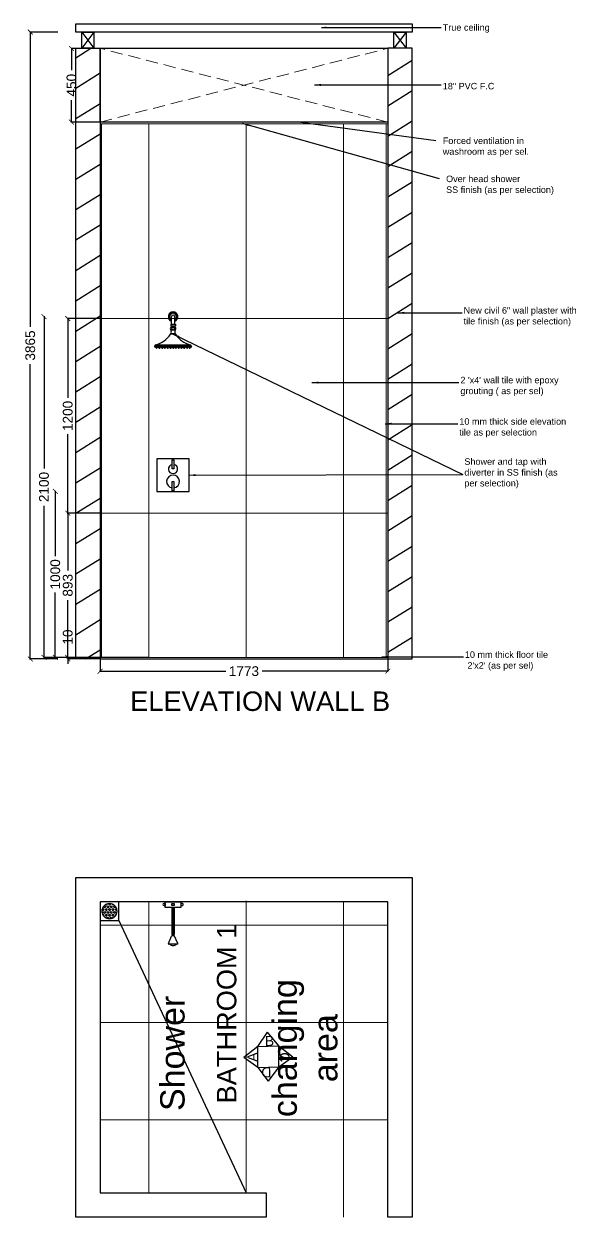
# Model space of a CAD drawing. Header units: millimetres. Extents: x 1464389 to 1998638, y -29162 to 256806.
# Drawn here: x 1956107 to 1959509, y 165681 to 173038 of the extents above; entities that cross this region are included whole.
import ezdxf

# ---------------------------------------------------------------- set-up
doc = ezdxf.new("R2010")
doc.units = ezdxf.units.MM
doc.header["$LTSCALE"] = 15
doc.header["$PDMODE"] = 35
doc.linetypes.add('DASHED2', pattern=[0.375, 0.25, -0.125])
doc.layers.get('0').update_dxf_attribs({"lineweight": 5})
for name, color, linetype in [('A-WALL', 5, 'Continuous'), ('L10 - Ledge Wall', 41, 'Continuous'), ('Layer 1', 7, 'Continuous'), ('LS_DR_Washbasin', 165, 'Continuous'), ('NEW WALL', 5, 'Continuous'), ('Text', 250, 'Continuous')]:
    doc.layers.add(name, color=color, linetype=linetype)
for name, color, linetype, lineweight in [('dimension', 1, 'Continuous', 25), ('false ceiling', 124, 'Continuous', 9), ('floor tiling line', 6, 'Continuous', 5), ('WALL TILE', 4, 'Continuous', 5)]:
    doc.layers.add(name, color=color, linetype=linetype, lineweight=lineweight)
doc.layers.add('Furnitures', color=7, linetype='Continuous', lineweight=25, true_color=0x753b00)
doc.styles.add('ARIAL', font='arial.ttf')
doc.dimstyles.new('SC-25', dxfattribs={"dimtxt": 60, "dimasz": 30, "dimexe": 0, "dimexo": 0, "dimgap": 25, "dimtad": 0, "dimdec": 0, "dimzin": 0, "dimdsep": 46, "dimtxsty": 'ARIAL', "dimblk": 'ARCHTICK', "dimcen": 0.09, "dimdle": 3, "dimclrd": 251, "dimclre": 251, "dimclrt": 1, "dimadec": 0, "dimazin": 0, "dimtfac": 1, "dimtdec": 0, "dimtofl": 0, "dimtmove": 0, "dimatfit": 2, "dimfxl": 100, "dimtolj": 1, "dimtzin": 0, "dimarcsym": 0})

# ---------------------------------------------------------------- blocks, each defined once
blk = doc.blocks.new('Z$W@#3D1C198D')
at = {"layer": 'LS_DR_Washbasin'}
for p, q in [((-15.17, 27.51), (-13.09, 22.61)), ((-14.98, 27.86), (-9.26, 27.86)), ((-9.03, 27.51), (-11.11, 22.61)), ((-11.27, 21.54), (-12.92, 21.54)), ((-12.92, 3.56), (-12.92, 21.54)), ((-12.1, 3.56), (-12.1, 21.54)), ((-11.27, 3.56), (-11.27, 21.54)), ((-12.1, 10.53), (-12.1, 12.42)), ((-17.33, 2.43), (-18.06, 2.43)), ((-18.06, 0.97), (-17.33, 0.97)), ((-17.33, 3.56), (-6.87, 3.56)), ((-17.33, -0.16), (-17.33, 3.56)), ((-17.33, 0.97), (-17.33, 2.43)), ((-12.83, 2.43), (-11.37, 2.43)), ((-12.83, 0.97), (-12.83, 2.43)), ((-11.37, 0.97), (-12.83, 0.97)), ((-11.37, 2.43), (-11.37, 0.97)), ((-6.87, 3.56), (-6.87, -0.16)), ((-6.87, 2.43), (-6.14, 2.43)), ((-6.87, 0.97), (-6.87, 2.43)), ((-6.14, 0.97), (-6.87, 0.97)), ((-6.87, -0.16), (-17.33, -0.16))]:
    blk.add_line(p, q, dxfattribs=at)
for centre, major_axis, start_param, end_param in [((-14.94, 27.61), (0.175, 0.175), 0.79391, 2.757406), ((-12.1, 25.79), (2.15, 2.15), 6.248859, 7.890647), ((-9.26, 27.61), (-0.175, 0.175), 3.526002, 5.489497), ((-12.33, 22.93), (0.583, 0.583), 2.757406, 3.935503), ((-12.1, 21.66), (-0.355, 0.355), 3.685936, 7.309861), ((-11.87, 22.93), (0.583, 0.583), 3.918701, 5.096798), ((-18.06, 1.7), (-0.516, 0.516), -0.785287, 2.356306), ((-6.14, 1.7), (-0.516, 0.516), 2.356306, 5.497898)]:
    blk.add_ellipse(centre, major_axis=major_axis, ratio=1, start_param=start_param, end_param=end_param, dxfattribs=at)
blk = doc.blocks.new('Z$W@#4FB1354E')
at = {"layer": 'LS_DR_Washbasin'}
h = blk.add_hatch(dxfattribs=at)
h.set_pattern_fill('HEX', color=256, scale=5, angle=360, style=0)
h.set_pattern_definition([(360, (3601.4866, -3857.5391), (7e-11, 1.08253175), [0.625, -1.25]), (120, (3601.4866, -3857.5391), (-0.9375, -0.54126588), [0.625, -1.25]), (60, (3602.1116, -3857.5391), (-0.9375, 0.54126588), [0.625, -1.25])])
edge = h.paths.add_edge_path()
edge.add_arc((-30.12, 10.96), 5, -90, 270, ccw=False)
for points in [[(-23.84, 4.68), (-36.34, 4.68), (-36.34, 17.18), (-23.84, 17.18)], [(-23.95, 4.79), (-36.23, 4.79), (-36.23, 17.06), (-23.95, 17.06)]]:
    blk.add_lwpolyline(points, close=True, dxfattribs=at)
blk.add_circle((-30.09, 10.93), 5, dxfattribs=at)
blk = doc.blocks.new('HINGE')
at = {"color": 159, "ltscale": 0.25, "true_color": 0x22346e}
for p, q in [((1597563.1, -297517.5), (1597638.1, -297617.5)), ((1597638.1, -297517.5), (1597563.1, -297617.5))]:
    blk.add_line(p, q, dxfattribs=at)
blk.add_lwpolyline([(1597638.1, -297517.5), (1597638.1, -297617.5), (1597563.1, -297617.5), (1597563.1, -297517.5), (1597638.1, -297517.5)], dxfattribs=at)
blk = doc.blocks.new('G')
at = {"layer": 'Furnitures', "ltscale": 0.25}
for p, q in [((2283255.4, -19916.7), (2283284.4, -19916.7)), ((2283255.4, -19916.7), (2283255.4, -19927.7)), ((2283255.4, -19927.7), (2283284.4, -19927.7)), ((2283284.4, -19935.2), (2283255.4, -19935.2)), ((2283259.4, -19916.7), (2283259.4, -19871.2)), ((2283259.4, -19916.7), (2283259.4, -19906.7)), ((2283265.8, -19927.7), (2283267.3, -19933.3)), ((2283267.3, -19933.3), (2283272.4, -19933.3)), ((2283273.9, -19927.7), (2283272.4, -19933.3)), ((2283280.4, -19916.7), (2283280.4, -19871.2)), ((2283280.4, -19916.7), (2283280.4, -19907.5)), ((2283284.4, -19916.7), (2283284.4, -19927.7)), ((2283285.3, -19978.2), (2283254.4, -19978.2)), ((2283283.3, -19976.2), (2283256.4, -19976.2)), ((2283256.4, -19976.2), (2283256.4, -19978.2)), ((2283282.4, -19953.2), (2283257.4, -19953.2)), ((2283257.4, -19953.2), (2283257.4, -19954.2)), ((2283282.4, -19954.2), (2283257.4, -19954.2)), ((2283282.4, -19953.2), (2283282.4, -19954.2)), ((2283283.3, -19976.2), (2283283.3, -19978.2)), ((2283154.9, -20057.1), (2283384.9, -20057.1)), ((2283158.5, -20051.1), (2283269.9, -20051.1)), ((2283161.4, -20057.1), (2283161.4, -20059.1)), ((2283161.4, -20059.1), (2283174.4, -20059.1)), ((2283163.2, -20044.1), (2283376.5, -20044.1)), ((2283164.9, -20065.1), (2283163.4, -20059.1)), ((2283167.9, -20065.1), (2283164.9, -20065.1)), ((2283167.9, -20065.1), (2283170.9, -20065.1)), ((2283170.9, -20065.1), (2283172.3, -20059.1)), ((2283174.4, -20057.1), (2283174.4, -20059.1)), ((2283178.4, -20057.1), (2283178.4, -20059.1)), ((2283178.4, -20059.1), (2283191.4, -20059.1)), ((2283181.9, -20065.1), (2283180.4, -20059.1)), ((2283184.9, -20065.1), (2283181.9, -20065.1)), ((2283184.9, -20065.1), (2283187.9, -20065.1)), ((2283187.9, -20065.1), (2283189.3, -20059.1)), ((2283191.4, -20057.1), (2283191.4, -20059.1)), ((2283195.4, -20057.1), (2283195.4, -20059.1)), ((2283195.4, -20059.1), (2283208.4, -20059.1)), ((2283198.9, -20065.1), (2283197.4, -20059.1)), ((2283201.9, -20065.1), (2283198.9, -20065.1)), ((2283201.9, -20065.1), (2283204.9, -20065.1)), ((2283204.9, -20065.1), (2283206.3, -20059.1)), ((2283208.4, -20057.1), (2283208.4, -20059.1)), ((2283212.4, -20057.1), (2283212.4, -20059.1)), ((2283212.4, -20059.1), (2283225.4, -20059.1)), ((2283215.9, -20065.1), (2283214.4, -20059.1)), ((2283218.9, -20065.1), (2283215.9, -20065.1)), ((2283218.9, -20065.1), (2283221.9, -20065.1)), ((2283221.9, -20065.1), (2283223.3, -20059.1)), ((2283225.4, -20057.1), (2283225.4, -20059.1)), ((2283229.4, -20057.1), (2283229.4, -20059.1)), ((2283229.4, -20059.1), (2283242.4, -20059.1)), ((2283232.9, -20065.1), (2283231.4, -20059.1)), ((2283235.9, -20065.1), (2283232.9, -20065.1)), ((2283235.9, -20065.1), (2283238.9, -20065.1)), ((2283238.9, -20065.1), (2283240.3, -20059.1)), ((2283242.4, -20057.1), (2283242.4, -20059.1)), ((2283246.4, -20057.1), (2283246.4, -20059.1)), ((2283246.4, -20059.1), (2283259.4, -20059.1)), ((2283249.9, -20065.1), (2283248.4, -20059.1)), ((2283252.9, -20065.1), (2283249.9, -20065.1)), ((2283252.9, -20065.1), (2283255.9, -20065.1)), ((2283255.9, -20065.1), (2283257.3, -20059.1)), ((2283259.4, -20057.1), (2283259.4, -20059.1)), ((2283263.4, -20057.1), (2283263.4, -20059.1)), ((2283263.4, -20059.1), (2283276.4, -20059.1)), ((2283266.9, -20065.1), (2283265.4, -20059.1)), ((2283269.9, -20065.1), (2283266.9, -20065.1)), ((2283381.2, -20051.1), (2283269.9, -20051.1)), ((2283269.9, -20065.1), (2283272.9, -20065.1)), ((2283272.9, -20065.1), (2283274.3, -20059.1)), ((2283276.4, -20057.1), (2283276.4, -20059.1)), ((2283280.4, -20057.1), (2283280.4, -20059.1)), ((2283293.4, -20059.1), (2283280.4, -20059.1)), ((2283283.9, -20065.1), (2283282.4, -20059.1)), ((2283286.9, -20065.1), (2283283.9, -20065.1)), ((2283286.9, -20065.1), (2283289.9, -20065.1)), ((2283289.9, -20065.1), (2283291.3, -20059.1)), ((2283293.4, -20057.1), (2283293.4, -20059.1)), ((2283297.4, -20057.1), (2283297.4, -20059.1)), ((2283310.4, -20059.1), (2283297.4, -20059.1)), ((2283300.9, -20065.1), (2283299.4, -20059.1)), ((2283303.9, -20065.1), (2283300.9, -20065.1)), ((2283303.9, -20065.1), (2283306.9, -20065.1)), ((2283306.9, -20065.1), (2283308.3, -20059.1)), ((2283310.4, -20057.1), (2283310.4, -20059.1)), ((2283314.4, -20057.1), (2283314.4, -20059.1)), ((2283327.4, -20059.1), (2283314.4, -20059.1)), ((2283317.9, -20065.1), (2283316.4, -20059.1)), ((2283320.9, -20065.1), (2283317.9, -20065.1)), ((2283320.9, -20065.1), (2283323.9, -20065.1)), ((2283323.9, -20065.1), (2283325.3, -20059.1)), ((2283327.4, -20057.1), (2283327.4, -20059.1)), ((2283331.4, -20057.1), (2283331.4, -20059.1)), ((2283344.4, -20059.1), (2283331.4, -20059.1)), ((2283334.9, -20065.1), (2283333.4, -20059.1)), ((2283337.9, -20065.1), (2283334.9, -20065.1)), ((2283337.9, -20065.1), (2283340.9, -20065.1)), ((2283340.9, -20065.1), (2283342.3, -20059.1)), ((2283344.4, -20057.1), (2283344.4, -20059.1)), ((2283348.4, -20057.1), (2283348.4, -20059.1)), ((2283361.4, -20059.1), (2283348.4, -20059.1)), ((2283351.9, -20065.1), (2283350.4, -20059.1)), ((2283354.9, -20065.1), (2283351.9, -20065.1)), ((2283354.9, -20065.1), (2283357.9, -20065.1)), ((2283357.9, -20065.1), (2283359.3, -20059.1)), ((2283361.4, -20057.1), (2283361.4, -20059.1)), ((2283365.4, -20057.1), (2283365.4, -20059.1)), ((2283378.4, -20059.1), (2283365.4, -20059.1)), ((2283368.9, -20065.1), (2283367.4, -20059.1)), ((2283371.9, -20065.1), (2283368.9, -20065.1)), ((2283371.9, -20065.1), (2283374.9, -20065.1)), ((2283374.9, -20065.1), (2283376.3, -20059.1)), ((2283378.4, -20057.1), (2283378.4, -20059.1))]:
    blk.add_line(p, q, dxfattribs=at)
for centre, radius, start, end in [((2283269.9, -19871.2), 29.5, 290.83778, 249.16222), ((2283269.9, -19871.2), 27.4, 292.54238, 247.45762), ((2283269.9, -19871.2), 21.5, 299.19883, 240.80117), ((2283269.9, -19871.2), 10.5, 0, 180), ((2283266, -19943.1), 13.3, 143.2974, 229.38298), ((2283267.6, -19938.1), 4.8, 92.50343, 143.2201), ((2283272.2, -19938.1), 4.8, 36.7799, 87.49657), ((2283273.7, -19943.1), 13.3, 310.61702, 36.7026), ((2283124, -19893.6), 155.5, 284.61863, 327.04949), ((2283234.4, -19964.3), 25, 331.50397, 23.70096), ((2283305.3, -19964.3), 25, 156.29904, 208.49603), ((2283415.8, -19893.6), 155.5, 212.95051, 255.38137), ((2283160.5, -20056.4), 5.7, 110.74796, 186.73489), ((2283165.3, -20050.6), 6.87, 108.24952, 184.00844), ((2283374.4, -20050.6), 6.87, 355.99156, 71.75048), ((2283379.2, -20056.4), 5.7, 353.26511, 69.25204)]:
    blk.add_arc(centre, radius, start, end, dxfattribs=at)
blk.add_ellipse((2283269.9, -19944.8), major_axis=(8.78, 0), ratio=0.779002, dxfattribs=at)
blk = doc.blocks.new('_ArchTick')
at = {"color": 0, "linetype": 'ByBlock', "const_width": 0.15}
blk.add_lwpolyline([(-0.5, -0.5), (0.5, 0.5)], dxfattribs=at)
blk = doc.blocks.new('*D3042')
at = {"layer": 'Defpoints', "color": 0, "ltscale": 0.25, "transparency": 16777216}
for p in [(1956377, 169132.4), (1956553, 169132.4), (1956553, 169122.4)]:
    blk.add_point(p, dxfattribs=at)
at = {"layer": 'dimension', "color": 251, "lineweight": -2, "ltscale": 0.25, "transparency": 16777216}
for p, q in [((1956377, 169132.4), (1956377, 169192.4)), ((1956553, 169132.4), (1956377, 169132.4)), ((1956553, 169122.4), (1956377, 169122.4)), ((1956377, 169122.4), (1956377, 169092.4))]:
    blk.add_line(p, q, dxfattribs=at)
at = {"layer": 'dimension', "color": 251, "lineweight": -2, "ltscale": 0.25, "transparency": 16777216, "xscale": 30, "yscale": 30, "zscale": 30}
for p, rotation in [((1956377, 169132.4), 270), ((1956377, 169122.4), 90)]:
    blk.add_blockref('_ArchTick', p, dxfattribs=dict(at, rotation=rotation))
at = {"layer": 'dimension', "color": 1, "ltscale": 0.25, "transparency": 16777216, "insert": (1956377, 169257.5), "char_height": 60, "attachment_point": 5, "rotation": 90, "style": 'ARIAL'}
blk.add_mtext('\\A1;10', dxfattribs=at)
blk = doc.blocks.new('*D3043')
at = {"layer": 'Defpoints', "color": 0, "ltscale": 0.25, "transparency": 16777216}
for p in [(1956377, 170020.9), (1956575.8, 170020.9), (1956553, 169132.4)]:
    blk.add_point(p, dxfattribs=at)
at = {"layer": 'dimension', "color": 251, "lineweight": -2, "ltscale": 0.25, "transparency": 16777216}
for p, q in [((1956377, 170023.9), (1956377, 169668)), ((1956575.8, 170020.9), (1956377, 170020.9)), ((1956377, 169129.4), (1956377, 169485.3)), ((1956553, 169132.4), (1956377, 169132.4))]:
    blk.add_line(p, q, dxfattribs=at)
at = {"layer": 'dimension', "color": 251, "lineweight": -2, "ltscale": 0.25, "transparency": 16777216, "xscale": 30, "yscale": 30, "zscale": 30}
for p, rotation in [((1956377, 170020.9), 90), ((1956377, 169132.4), 270)]:
    blk.add_blockref('_ArchTick', p, dxfattribs=dict(at, rotation=rotation))
at = {"layer": 'dimension', "color": 1, "ltscale": 0.25, "transparency": 16777216, "insert": (1956377, 169576.7), "char_height": 60, "attachment_point": 5, "rotation": 90, "style": 'ARIAL'}
blk.add_mtext('\\A1;893', dxfattribs=at)
blk = doc.blocks.new('*D3040')
at = {"layer": 'Defpoints', "color": 0, "ltscale": 0.25, "transparency": 16777216}
for p in [(1956400, 172886.9), (1956576, 172886.9), (1956575.8, 172432.9)]:
    blk.add_point(p, dxfattribs=at)
at = {"layer": 'dimension', "color": 251, "lineweight": -2, "ltscale": 0.25, "transparency": 16777216}
for p, q in [((1956400, 172889.9), (1956400, 172752.3)), ((1956576, 172886.9), (1956400, 172886.9)), ((1956400, 172429.9), (1956400, 172567.5)), ((1956575.8, 172432.9), (1956400, 172432.9))]:
    blk.add_line(p, q, dxfattribs=at)
at = {"layer": 'dimension', "color": 251, "lineweight": -2, "ltscale": 0.25, "transparency": 16777216, "xscale": 30, "yscale": 30, "zscale": 30}
for p, rotation in [((1956400, 172886.9), 90), ((1956400, 172432.9), 270)]:
    blk.add_blockref('_ArchTick', p, dxfattribs=dict(at, rotation=rotation))
at = {"layer": 'dimension', "color": 1, "ltscale": 0.25, "transparency": 16777216, "insert": (1956400, 172659.9), "char_height": 60, "attachment_point": 5, "rotation": 90, "style": 'ARIAL'}
blk.add_mtext('\\A1;450', dxfattribs=at)
blk = doc.blocks.new('*D3041')
at = {"layer": 'Defpoints', "color": 0, "ltscale": 0.25, "transparency": 16777216}
for p in [(1956146, 172987.4), (1956314.9, 172987.4), (1956314.9, 169122.4)]:
    blk.add_point(p, dxfattribs=at)
at = {"layer": 'dimension', "color": 251, "lineweight": -2, "ltscale": 0.25, "transparency": 16777216}
for p, q in [((1956146, 172990.4), (1956146, 171169.7)), ((1956314.9, 172987.4), (1956146, 172987.4)), ((1956146, 169119.4), (1956146, 170940.1)), ((1956314.9, 169122.4), (1956146, 169122.4))]:
    blk.add_line(p, q, dxfattribs=at)
at = {"layer": 'dimension', "color": 251, "lineweight": -2, "ltscale": 0.25, "transparency": 16777216, "xscale": 30, "yscale": 30, "zscale": 30}
for p, rotation in [((1956146, 172987.4), 90), ((1956146, 169122.4), 270)]:
    blk.add_blockref('_ArchTick', p, dxfattribs=dict(at, rotation=rotation))
at = {"layer": 'dimension', "color": 1, "ltscale": 0.25, "transparency": 16777216, "insert": (1956146, 171054.9), "char_height": 60, "attachment_point": 5, "rotation": 90, "style": 'ARIAL'}
blk.add_mtext('\\A1;3865', dxfattribs=at)
blk = doc.blocks.new('*D3044')
at = {"layer": 'Defpoints', "color": 0, "ltscale": 0.25, "transparency": 16777216}
for p in [(1956300.1, 170155.7), (1956300.1, 169132.4), (1956875.8, 169132.4)]:
    blk.add_point(p, dxfattribs=at)
at = {"layer": 'dimension', "color": 251, "lineweight": -2, "ltscale": 0.25, "transparency": 16777216}
for p, q in [((1956300.1, 170158.7), (1956300.1, 169755.7)), ((1956300.1, 170155.7), (1956300.1, 170155.7)), ((1956300.1, 169129.4), (1956300.1, 169532.4)), ((1956875.8, 169132.4), (1956300.1, 169132.4))]:
    blk.add_line(p, q, dxfattribs=at)
at = {"layer": 'dimension', "color": 251, "lineweight": -2, "ltscale": 0.25, "transparency": 16777216, "xscale": 30, "yscale": 30, "zscale": 30}
for p, rotation in [((1956300.1, 170155.7), 90), ((1956300.1, 169132.4), 270)]:
    blk.add_blockref('_ArchTick', p, dxfattribs=dict(at, rotation=rotation))
at = {"layer": 'dimension', "color": 1, "ltscale": 0.25, "transparency": 16777216, "insert": (1956300.1, 169644), "char_height": 60, "attachment_point": 5, "rotation": 90, "style": 'ARIAL'}
blk.add_mtext('\\A1;1000', dxfattribs=at)
blk = doc.blocks.new('*D3045')
at = {"layer": 'Defpoints', "color": 0, "ltscale": 0.25, "transparency": 16777216}
for p in [(1956230.6, 171232.4), (1956230.6, 169132.4), (1956806.3, 169132.4)]:
    blk.add_point(p, dxfattribs=at)
at = {"layer": 'dimension', "color": 251, "lineweight": -2, "ltscale": 0.25, "transparency": 16777216}
for p, q in [((1956230.6, 171235.4), (1956230.6, 170297.4)), ((1956230.6, 171232.4), (1956230.6, 171232.4)), ((1956230.6, 169129.4), (1956230.6, 170067.4)), ((1956806.3, 169132.4), (1956230.6, 169132.4))]:
    blk.add_line(p, q, dxfattribs=at)
at = {"layer": 'dimension', "color": 251, "lineweight": -2, "ltscale": 0.25, "transparency": 16777216, "xscale": 30, "yscale": 30, "zscale": 30}
for p, rotation in [((1956230.6, 171232.4), 90), ((1956230.6, 169132.4), 270)]:
    blk.add_blockref('_ArchTick', p, dxfattribs=dict(at, rotation=rotation))
at = {"layer": 'dimension', "color": 1, "ltscale": 0.25, "transparency": 16777216, "insert": (1956230.6, 170182.4), "char_height": 60, "attachment_point": 5, "rotation": 90, "style": 'ARIAL'}
blk.add_mtext('\\A1;2100', dxfattribs=at)
blk = doc.blocks.new('*D3046')
at = {"layer": 'Defpoints', "color": 0, "ltscale": 0.25, "transparency": 16777216}
for p in [(1956377, 171220.9), (1956575.8, 171220.9), (1956575.8, 170020.9)]:
    blk.add_point(p, dxfattribs=at)
at = {"layer": 'dimension', "color": 251, "lineweight": -2, "ltscale": 0.25, "transparency": 16777216}
for p, q in [((1956377, 171223.9), (1956377, 170732.6)), ((1956575.8, 171220.9), (1956377, 171220.9)), ((1956377, 170017.9), (1956377, 170509.2)), ((1956575.8, 170020.9), (1956377, 170020.9))]:
    blk.add_line(p, q, dxfattribs=at)
at = {"layer": 'dimension', "color": 251, "lineweight": -2, "ltscale": 0.25, "transparency": 16777216, "xscale": 30, "yscale": 30, "zscale": 30}
for p, rotation in [((1956377, 171220.9), 90), ((1956377, 170020.9), 270)]:
    blk.add_blockref('_ArchTick', p, dxfattribs=dict(at, rotation=rotation))
at = {"layer": 'dimension', "color": 1, "ltscale": 0.25, "transparency": 16777216, "insert": (1956377, 170620.9), "char_height": 60, "attachment_point": 5, "rotation": 90, "style": 'ARIAL'}
blk.add_mtext('\\A1;1200', dxfattribs=at)
blk = doc.blocks.new('*D3067')
at = {"layer": 'Defpoints', "color": 0, "ltscale": 0.25, "transparency": 16777216}
for p in [(1956575.8, 169122.4), (1958349, 169122.4), (1958349, 169046.9)]:
    blk.add_point(p, dxfattribs=at)
at = {"layer": 'dimension', "color": 251, "lineweight": -2, "ltscale": 0.25, "transparency": 16777216}
for p, q in [((1956575.8, 169122.4), (1956575.8, 169046.9)), ((1958349, 169122.4), (1958349, 169046.9)), ((1956572.8, 169046.9), (1957350.6, 169046.9)), ((1958352, 169046.9), (1957574.1, 169046.9))]:
    blk.add_line(p, q, dxfattribs=at)
at = {"layer": 'dimension', "color": 251, "lineweight": -2, "ltscale": 0.25, "transparency": 16777216, "xscale": 30, "yscale": 30, "zscale": 30, "rotation": 180}
blk.add_blockref('_ArchTick', (1956575.8, 169046.9), dxfattribs=at)
at = {"layer": 'dimension', "color": 251, "lineweight": -2, "ltscale": 0.25, "transparency": 16777216, "xscale": 30, "yscale": 30, "zscale": 30}
blk.add_blockref('_ArchTick', (1958349, 169046.9), dxfattribs=at)
at = {"layer": 'dimension', "color": 1, "ltscale": 0.25, "transparency": 16777216, "insert": (1957462.4, 169046.9), "char_height": 60, "attachment_point": 5, "style": 'ARIAL'}
blk.add_mtext('\\A1;1773', dxfattribs=at)

msp = doc.modelspace()

# ---------------------------------------------------------------- hatches: boundary and pattern name
at = {"layer": 'Layer 1', "ltscale": 0.25}
h = msp.add_hatch(dxfattribs=at)
h.set_pattern_fill('ANSI31', color=8, scale=50, angle=167)
h.set_pattern_definition([(212, (354968.11, 519553.4), (84.124683, -134.627635), [])])
h.paths.add_polyline_path([(1956575.8, 172887.4), (1956425.9, 172887.4), (1956425.9, 169122.4), (1956575.8, 169122.4)])
h.paths.add_polyline_path([(1958499, 172887.4), (1958349, 172887.4), (1958349, 169122.4), (1958499, 169122.4)])

# ---------------------------------------------------------------- linework, layer by layer
at = {"linetype": 'DASHED2', "ltscale": 20}
for p, q in [((1956575.8, 172432.9), (1958349, 172887.4)), ((1958349, 172432.9), (1956575.8, 172887.4))]:
    msp.add_line(p, q, dxfattribs=at)
at = {"layer": 'A-WALL'}
msp.add_line((1956575.8, 169122.4), (1958349, 169122.4), dxfattribs=at)
for points in [[(1956425.9, 172887.4), (1956575.8, 172887.4), (1956575.8, 169122.4), (1956425.9, 169122.4)], [(1956575.8, 172887.4), (1958349, 172887.4), (1958349, 172432.9), (1956575.8, 172432.9)], [(1958349, 169122.4), (1958499, 169122.4), (1958499, 172887.4), (1958349, 172887.4)]]:
    msp.add_lwpolyline(points, close=True, dxfattribs=at)
for points in [[(1957599, 165680.9), (1956425.9, 165680.9), (1956425.9, 167775.7), (1958499, 167775.7)], [(1958499, 167775.7), (1958499, 165681), (1958349, 165681), (1958349, 167625.7)], [(1956575.8, 167625.7), (1956575.8, 165831)], [(1958349, 167625.7), (1956575.8, 167625.7)], [(1956575.8, 165831), (1957599, 165831), (1957599, 165680.9), (1956425.9, 165680.9), (1956425.9, 165831)], [(1958499, 165681), (1958499, 165680.9)]]:
    msp.add_lwpolyline(points, dxfattribs=at)
at = {"layer": 'false ceiling', "linetype": 'Continuous', "ltscale": 0.25}
msp.add_line((1956575.8, 172420.9), (1958349, 172420.9), dxfattribs=at)
at = {"layer": 'floor tiling line', "ltscale": 0.25}
for p, q in [((1956575.8, 169132.4), (1958349, 169132.4)), ((1956875.8, 167625.7), (1956875.8, 165831)), ((1957475.8, 165831), (1957475.8, 167631)), ((1957475.8, 167625.7), (1957475.8, 165831)), ((1958075.8, 167625.7), (1958075.8, 165680.9)), ((1956575.8, 167480.9), (1958349, 167480.9)), ((1956575.9, 166880.9), (1958349, 166880.9)), ((1956575.9, 166280.9), (1958349, 166280.9))]:
    msp.add_line(p, q, dxfattribs=at)
at = {"layer": 'Furnitures', "ltscale": 0.25}
for p, q in [((1957020.1, 170216.1), (1957031.4, 170216.1)), ((1957020.1, 170159.5), (1957031.4, 170159.5))]:
    msp.add_line(p, q, dxfattribs=at)
for points in [[(1956425.9, 173037.4), (1958499, 173037.4), (1958499, 172987.4), (1956425.9, 172987.4)], [(1956925.8, 170155.7), (1957125.8, 170155.7), (1957125.8, 170355.7), (1956925.8, 170355.7)], [(1957020.1, 170350.5), (1957031.4, 170350.5), (1957031.4, 170293.9), (1957020.1, 170293.9)], [(1957020.1, 170216.1), (1957031.4, 170216.1), (1957031.4, 170159.5), (1957020.1, 170159.5)]]:
    msp.add_lwpolyline(points, close=True, dxfattribs=at)
for centre, radius, start, end in [((1957025.8, 170293.9), 28.3, 101.53696, 78.46304), ((1957025.8, 170216.1), 39.6, 278.21321, 261.78679)]:
    msp.add_arc(centre, radius, start, end, dxfattribs=at)
at = {"layer": 'LS_DR_Washbasin'}
msp.add_line((1956692.5, 167509), (1957475.8, 165831), dxfattribs=at)
at = {"layer": 'NEW WALL', "color": 240, "true_color": 0xed1f24}
for p, q in [((1957547.8, 166733.4), (1957607.7, 166821)), ((1957678, 166737), (1957607.7, 166821)), ((1957547.8, 166733.4), (1957462, 166665.5)), ((1957547.8, 166733.4), (1957678, 166737)), ((1957547.8, 166603.2), (1957547.8, 166733.4)), ((1957678, 166606.8), (1957678, 166737)), ((1957678, 166737), (1957763.9, 166669.1)), ((1957547.8, 166603.2), (1957462, 166665.5)), ((1957678, 166606.8), (1957763.9, 166669.1)), ((1957547.8, 166603.2), (1957678, 166606.8)), ((1957547.8, 166603.2), (1957612.5, 166519.1)), ((1957678, 166606.8), (1957612.5, 166519.1))]:
    msp.add_line(p, q, dxfattribs=at)
at = {"layer": 'WALL TILE', "ltscale": 0.25}
for p, q in [((1956875.8, 169132.4), (1956875.8, 172420.9)), ((1957475.8, 169132.4), (1957475.8, 172420.9)), ((1958075.8, 169132.4), (1958075.8, 172420.9)), ((1956575.8, 171220.9), (1958349, 171220.9)), ((1956575.8, 170020.9), (1958349, 170020.9))]:
    msp.add_line(p, q, dxfattribs=at)
for points in [[(1956585.8, 172420.9), (1956575.8, 172420.9), (1956575.8, 169132.4), (1956585.8, 169132.4)], [(1958349, 172420.9), (1958339, 172420.9), (1958339, 169132.4), (1958349, 169132.4)]]:
    msp.add_lwpolyline(points, close=True, dxfattribs=at)

# ---------------------------------------------------------------- block references
at = {"layer": 'Furnitures'}
for p in [(358900.3, 470504.9), (360823.4, 470504.9)]:
    msp.add_blockref('HINGE', p, dxfattribs=at)
at = {"layer": 'L10 - Ledge Wall', "color": 0}
msp.add_blockref('G', (-326244.1, 191103.6), dxfattribs=at)
at = {"layer": 'LS_DR_Washbasin', "yscale": 9.335193958499852, "zscale": 9.335193958499852}
for name, p, xscale, rotation in [('Z$W@#4FB1354E', (1956532.1, 167848.2), -9.335193958499852, 270), ('Z$W@#3D1C198D', (1956912.8, 167624.1), 9.335193958499852, 180)]:
    msp.add_blockref(name, p, dxfattribs=dict(at, xscale=xscale, rotation=rotation))

# ---------------------------------------------------------------- texts
at = {"layer": 'NEW WALL', "color": 240, "true_color": 0xed1f24, "char_height": 61.6, "style": 'ARIAL'}
for s, insert, attachment_point, rotation in [('\\pxt5;B ', (1957592.4, 166735.8), 7, 1.61187), ('\\pxt5;A ', (1957544.4, 166638.8), 7, 90), ('\\pxt5;C ', (1957743.5, 166697), 1, 270), ('\\pxt5;D ', (1957632.5, 166543.9), 1, 181.61187)]:
    msp.add_mtext_dynamic_manual_height_columns(s, width=61.602, gutter_width=110, heights=[0], dxfattribs=dict(at, insert=insert, attachment_point=attachment_point, rotation=rotation))
at = {"layer": 'Text', "color": 9, "ltscale": 0.25, "true_color": 0xc7c8ca, "char_height": 40, "attachment_point": 7, "style": 'ARIAL'}
for s, width, heights, insert in [('True ceiling', 713.093, [0], (1958687.8, 172984)), ('18" PVC F.C', 713.093, [0], (1958687.8, 172633.8)), ('Forced ventilation in washroom as per sel.', 713.093, [0], (1958687.8, 172218.8)), ('Over head shower\\PSS finish (as per selection)', 713.093, [0], (1958708.1, 171983.7)), ('New civil 6" wall plaster with tile finish (as per selection)', 713.093, [0], (1958816.3, 171172.9)), ("2 'x4' wall tile with epoxy grouting ( as per sel)", 713.093, [0], (1958796.3, 170743.1)), ('10 mm thick side elevation tile as per selection', 713.093, [0], (1958789.8, 170487.9)), ('Shower and tap with diverter in SS finish (as per selection)', 639.6, [203.2], (1958820.8, 170174)), ("10 mm thick floor tile\\P 2'x2' (as per sel)", 713.093, [0], (1958824, 169050.5))]:
    msp.add_mtext_dynamic_manual_height_columns(s, width=width, gutter_width=250, heights=heights, dxfattribs=dict(at, insert=insert))
at = {"layer": 'Text', "color": 9, "ltscale": 0.25, "true_color": 0xc7c8ca, "insert": (1956761.3, 168800.2), "char_height": 120, "width": 2848.533, "attachment_point": 7, "style": 'ARIAL'}
msp.add_mtext('ELEVATION WALL B', dxfattribs=at)
at = {"layer": 'Text', "color": 9, "ltscale": 0.25, "true_color": 0xc7c8ca, "insert": (1957417.5, 166382), "char_height": 120, "width": 1089.105, "attachment_point": 7, "rotation": 90, "style": 'ARIAL'}
msp.add_mtext('BATHROOM 1', dxfattribs=at)
at = {"layer": 'Text', "ltscale": 0.25, "char_height": 150, "rotation": 90, "style": 'ARIAL'}
for s, insert, attachment_point in [('\\pxqc;changing \\Parea', (1958040.7, 167374.1), 9), ('\\pxqc;Shower', (1956946.7, 167342.1), 3)]:
    msp.add_mtext_dynamic_manual_height_columns(s, width=1302.77, gutter_width=250, heights=[0], dxfattribs=dict(at, insert=insert, attachment_point=attachment_point))

# ---------------------------------------------------------------- dimensions: what is measured, and where the dimension line sits
at = {"layer": 'dimension', "ltscale": 0.25}
for base, p1, p2, text, picture, middle in [((1956146, 172987.4), (1956314.9, 169122.4), (1956314.9, 172987.4), '3865', '*D3041', (1956146, 171054.9)), ((1956400, 172886.9), (1956575.8, 172432.9), (1956576, 172886.9), '450', '*D3040', (1956400, 172659.9)), ((1956300.1, 169132.4), (1956300.1, 170155.7), (1956875.8, 169132.4), '1000', '*D3044', (1956300.1, 169644)), ((1956377, 170020.9), (1956553, 169132.4), (1956575.8, 170020.9), '893', '*D3043', (1956377, 169576.7))]:
    dim = msp.add_linear_dim(base=base, p1=p1, p2=p2, angle=90, text=text, dimstyle='SC-25', override={"dimfxl": 15}, dxfattribs=at)
    dim.commit()
    dim.dimension.update_dxf_attribs({"geometry": picture, "text_midpoint": middle})
for base, p1, p2, picture, middle in [((1956230.6, 169132.4), (1956230.6, 171232.4), (1956806.3, 169132.4), '*D3045', (1956230.6, 170182.4)), ((1956377, 171220.9), (1956575.8, 170020.9), (1956575.8, 171220.9), '*D3046', (1956377, 170620.9)), ((1956377, 169132.4), (1956553, 169122.4), (1956553, 169132.4), '*D3042', (1956377, 169257.5))]:
    dim = msp.add_linear_dim(base=base, p1=p1, p2=p2, angle=90, dimstyle='SC-25', override={"dimfxl": 15}, dxfattribs=at)
    dim.commit()
    dim.dimension.update_dxf_attribs({"geometry": picture, "text_midpoint": middle})
dim = msp.add_linear_dim(base=(1958349, 169046.9), p1=(1956575.8, 169122.4), p2=(1958349, 169122.4), dimstyle='SC-25', override={"dimfxl": 15}, dxfattribs=at)
dim.commit()
dim.dimension.update_dxf_attribs({"geometry": '*D3067', "text_midpoint": (1957462.4, 169046.9)})

# ---------------------------------------------------------------- leaders
at = {"ltscale": 0.25}
for points, override in [([(1957939.7, 173016.4), (1958678.8, 173016.4)], {"dimgap": 25, "dimtad": 0, "dimfxl": 15}), ([(1957896.7, 172661.6), (1958678.8, 172661.6)], {"dimasz": 40, "dimgap": 25, "dimtad": 0, "dimfxl": 15}), ([(1957451.7, 172424.9), (1958665.2, 172084.6)], {"dimasz": 40, "dimgap": 25, "dimtad": 0, "dimfxl": 15}), ([(1957812.7, 172432.9), (1958644.9, 172319.7)], {"dimasz": 40, "dimgap": 25, "dimtad": 0, "dimfxl": 15}), ([(1958410.9, 171256.3), (1958807.2, 171256.3)], {"dimasz": 40, "dimfxl": 15}), ([(1957025.8, 171125.4), (1958811.7, 170258.9)], {"dimasz": 40, "dimfxl": 15}), ([(1957881.9, 170826.5), (1958787.2, 170826.5)], {"dimasz": 40, "dimfxl": 15}), ([(1958332.9, 170572.8), (1958780.7, 170572.8)], {"dimasz": 40, "dimfxl": 15}), ([(1957125.8, 170255.7), (1958811.7, 170258.9)], {"dimasz": 40, "dimfxl": 15}), ([(1958312.6, 169135.4), (1958815, 169135.4)], {"dimasz": 40, "dimfxl": 15})]:
    msp.add_leader(points, dimstyle='SC-25', override=override, dxfattribs=at)

doc.saveas('drawing.dxf')
